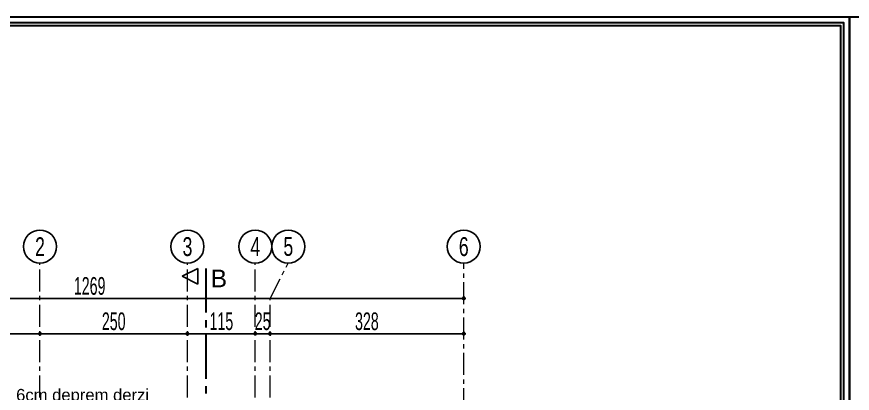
# Model space of a CAD drawing. Extents: x 386248 to 427517, y 4539405 to 4542296.
# Drawn here: x 391896 to 393312, y 4541656 to 4542296 of the extents above; entities that cross this region are included whole.
import ezdxf
from ezdxf.enums import TextEntityAlignment as Align

# ---------------------------------------------------------------- set-up
doc = ezdxf.new("R2010")
doc.units = 0
for name, pattern in [('CENTER', [2, 1.25, -0.25, 0.25, -0.25]), ('CENTER2', [1.125, 0.75, -0.125, 0.125, -0.125]), ('CENTERX2', [4, 2.5, -0.5, 0.5, -0.5])]:
    doc.linetypes.add(name, pattern=pattern)
for name, color, linetype, lineweight in [('AKS', 251, 'CENTERX2', 20), ('AKS YAZISI', 4, 'Continuous', 25), ('ASIK', 3, 'Continuous', 20), ('DIŞ 2', 167, 'Continuous', 25), ('GOR1', 51, 'Continuous', 25), ('KOTLAR', 63, 'Continuous', 30), ('OLCU10', 2, 'Continuous', 25), ('YAZILAR', 1, 'Continuous', 30)]:
    doc.layers.add(name, color=color, linetype=linetype, lineweight=lineweight)
doc.layers.add('Standart', color=7, linetype='Continuous')
doc.styles.add('arial_1_18', font='arial.ttf', dxfattribs={"height": 0.2})
doc.styles.get("Standard").update_dxf_attribs({"font": 'arial.ttf'})
doc.styles.add('T', font='ISOt.shx', dxfattribs={"width": 0.6})
doc.styles.add('UNIV', font='', dxfattribs={"width": 0.7})
doc.styles.get('UNIV').set_extended_font_data('Comic Sans MS')
doc.dimstyles.new('DOT2', dxfattribs={"dimtxt": 20, "dimasz": 0.7, "dimexe": 5, "dimexo": 5, "dimgap": 6, "dimtad": 1, "dimdec": 0, "dimdsep": 46, "dimtxsty": 'T', "dimblk1": 'SEL2', "dimblk2": 'SEL2', "dimsah": 1, "dimcen": 0, "dimse1": 1, "dimse2": 1, "dimclrd": 256, "dimclre": 256, "dimclrt": 256, "dimadec": 0, "dimazin": 0, "dimtfac": 1, "dimtdec": 0, "dimtix": 1, "dimtmove": 2, "dimatfit": 3, "dimldrblk": 'SEL2', "dimfxl": 1, "dimtolj": 1, "dimtzin": 0, "dimarcsym": 0})

# ---------------------------------------------------------------- blocks, each defined once
blk = doc.blocks.new('SEL2')
at = {"layer": 'OLCU10'}
for p, q in [((5.25, 0), (-5.25, 0)), ((0, 5.25), (0, -3.95))]:
    blk.add_line(p, q, dxfattribs=at)
blk.add_circle((0, 0), 2.75, dxfattribs=at)
blk = doc.blocks.new('*D2558')
at = {"layer": 'Defpoints', "color": 0}
for p in [(392653.7, 4541817.4), (391385.2, 4541727.4), (392653.7, 4541727.4)]:
    blk.add_point(p, dxfattribs=at)
at = {"layer": 'DIŞ 2', "lineweight": -2}
blk.add_line((391385.9, 4541817.4), (392653, 4541817.4), dxfattribs=at)
at = {"layer": 'DIŞ 2', "linetype": 'ByBlock', "lineweight": -2, "xscale": 0.7, "yscale": 0.7, "zscale": 0.7, "rotation": 180}
blk.add_blockref('SEL2', (391385.2, 4541817.4), dxfattribs=at)
at = {"layer": 'DIŞ 2', "linetype": 'ByBlock', "lineweight": -2, "xscale": 0.7, "yscale": 0.7, "zscale": 0.7}
blk.add_blockref('SEL2', (392653.7, 4541817.4), dxfattribs=at)
at = {"layer": 'DIŞ 2', "insert": (392019.5, 4541838.4), "char_height": 30, "attachment_point": 5, "style": 'T'}
blk.add_mtext('\\A1;1269', dxfattribs=at)
blk = doc.blocks.new('*D2560')
at = {"layer": 'ASIK', "lineweight": -2}
blk.add_line((391385.9, 4541757.4), (391934.6, 4541757.4), dxfattribs=at)
at = {"layer": 'Defpoints', "color": 0}
for p in [(391935.3, 4541789.5), (391385.2, 4541777.4), (391935.3, 4541757.4)]:
    blk.add_point(p, dxfattribs=at)
at = {"layer": 'ASIK', "linetype": 'ByBlock', "lineweight": -2, "xscale": 0.7, "yscale": 0.7, "zscale": 0.7, "rotation": 180}
blk.add_blockref('SEL2', (391385.2, 4541757.4), dxfattribs=at)
at = {"layer": 'ASIK', "linetype": 'ByBlock', "lineweight": -2, "xscale": 0.7, "yscale": 0.7, "zscale": 0.7}
blk.add_blockref('SEL2', (391935.3, 4541757.4), dxfattribs=at)
at = {"layer": 'ASIK', "insert": (391660.3, 4541778.4), "char_height": 30, "attachment_point": 5, "style": 'T'}
blk.add_mtext('\\A1;550', dxfattribs=at)
blk = doc.blocks.new('*D2561')
at = {"layer": 'ASIK', "lineweight": -2}
blk.add_line((391936, 4541757.4), (392184.6, 4541757.4), dxfattribs=at)
at = {"layer": 'Defpoints', "color": 0}
for p in [(391935.3, 4541789.5), (392185.3, 4541789.5), (392185.3, 4541757.4)]:
    blk.add_point(p, dxfattribs=at)
at = {"layer": 'ASIK', "linetype": 'ByBlock', "lineweight": -2, "xscale": 0.7, "yscale": 0.7, "zscale": 0.7, "rotation": 180}
blk.add_blockref('SEL2', (391935.3, 4541757.4), dxfattribs=at)
at = {"layer": 'ASIK', "linetype": 'ByBlock', "lineweight": -2, "xscale": 0.7, "yscale": 0.7, "zscale": 0.7}
blk.add_blockref('SEL2', (392185.3, 4541757.4), dxfattribs=at)
at = {"layer": 'ASIK', "insert": (392060.3, 4541778.4), "char_height": 30, "attachment_point": 5, "style": 'T'}
blk.add_mtext('\\A1;250', dxfattribs=at)
blk = doc.blocks.new('*D2562')
at = {"layer": 'ASIK', "lineweight": -2}
blk.add_line((392186, 4541757.4), (392299.6, 4541757.4), dxfattribs=at)
at = {"layer": 'Defpoints', "color": 0}
for p in [(392185.3, 4541789.5), (392300.3, 4541789.5), (392300.3, 4541757.4)]:
    blk.add_point(p, dxfattribs=at)
at = {"layer": 'ASIK', "linetype": 'ByBlock', "lineweight": -2, "xscale": 0.7, "yscale": 0.7, "zscale": 0.7, "rotation": 180}
blk.add_blockref('SEL2', (392185.3, 4541757.4), dxfattribs=at)
at = {"layer": 'ASIK', "linetype": 'ByBlock', "lineweight": -2, "xscale": 0.7, "yscale": 0.7, "zscale": 0.7}
blk.add_blockref('SEL2', (392300.3, 4541757.4), dxfattribs=at)
at = {"layer": 'ASIK', "insert": (392242.8, 4541778.4), "char_height": 30, "attachment_point": 5, "style": 'T'}
blk.add_mtext('\\A1;115', dxfattribs=at)
blk = doc.blocks.new('*D2563')
at = {"layer": 'ASIK', "lineweight": -2}
for p, q in [((392299.6, 4541757.4), (392298.9, 4541757.4)), ((392300.3, 4541757.4), (392325.3, 4541757.4)), ((392326, 4541757.4), (392326.7, 4541757.4))]:
    blk.add_line(p, q, dxfattribs=at)
at = {"layer": 'Defpoints', "color": 0}
for p in [(392300.3, 4541789.5), (392325.3, 4541789.5), (392325.3, 4541757.4)]:
    blk.add_point(p, dxfattribs=at)
at = {"layer": 'ASIK', "linetype": 'ByBlock', "lineweight": -2, "xscale": 0.7, "yscale": 0.7, "zscale": 0.7}
blk.add_blockref('SEL2', (392300.3, 4541757.4), dxfattribs=at)
at = {"layer": 'ASIK', "linetype": 'ByBlock', "lineweight": -2, "xscale": 0.7, "yscale": 0.7, "zscale": 0.7, "rotation": 180}
blk.add_blockref('SEL2', (392325.3, 4541757.4), dxfattribs=at)
at = {"layer": 'ASIK', "insert": (392312.8, 4541778.4), "char_height": 30, "attachment_point": 5, "style": 'T'}
blk.add_mtext('\\A1;25', dxfattribs=at)
blk = doc.blocks.new('*D2564')
at = {"layer": 'ASIK', "lineweight": -2}
blk.add_line((392326, 4541757.4), (392653, 4541757.4), dxfattribs=at)
at = {"layer": 'Defpoints', "color": 0}
for p in [(392325.3, 4541789.5), (392653.7, 4541777.4), (392653.7, 4541757.4)]:
    blk.add_point(p, dxfattribs=at)
at = {"layer": 'ASIK', "linetype": 'ByBlock', "lineweight": -2, "xscale": 0.7, "yscale": 0.7, "zscale": 0.7, "rotation": 180}
blk.add_blockref('SEL2', (392325.3, 4541757.4), dxfattribs=at)
at = {"layer": 'ASIK', "linetype": 'ByBlock', "lineweight": -2, "xscale": 0.7, "yscale": 0.7, "zscale": 0.7}
blk.add_blockref('SEL2', (392653.7, 4541757.4), dxfattribs=at)
at = {"layer": 'ASIK', "insert": (392489.5, 4541778.4), "char_height": 30, "attachment_point": 5, "style": 'T'}
blk.add_mtext('\\A1;328', dxfattribs=at)
blk = doc.blocks.new('AKS-NO')
blk.add_circle((0, 0), 35)
at = {"color": 7, "style": 'UNIV', "width": 0.7}
blk.add_attdef('AKS-NO', text='', height=40, dxfattribs=at).set_placement((0, 0), align=Align.MIDDLE)
blk = doc.blocks.new('G$C5DD4B624')
at = {"layer": 'Standart', "color": 2, "linetype": 'Continuous', "lineweight": -3, "ltscale": 100}
for points in [[(1052.2, 2101.9), (1025.5, 2088.6)], [(1052.2, 2101.9), (1052.2, 2075.3)], [(1052.2, 2075.3), (1025.5, 2088.6)]]:
    blk.add_lwpolyline(points, dxfattribs=at)
at = {"layer": 'Standart', "color": 2, "linetype": 'CENTER2', "lineweight": 30, "ltscale": 100}
blk.add_lwpolyline([(1065.5, 2101.9), (1065.5, 112.7)], dxfattribs=at)
at = {"layer": 'Standart', "color": 51, "linetype": 'Continuous', "lineweight": -3, "ltscale": 100, "style": 'arial_1_18'}
blk.add_text('B', height=30, dxfattribs=at).set_placement((1073.6, 2070))

msp = doc.modelspace()

# ---------------------------------------------------------------- linework, layer by layer
at = {"layer": 'AKS', "linetype": 'CENTER', "ltscale": 30}
for p, q in [((391935.314, 4539849.21), (391935.314, 4541877.375)), ((392185.314, 4539849.21), (392185.314, 4541877.375)), ((392300.314, 4539849.21), (392300.314, 4541877.375)), ((392653.736, 4541627.375), (392653.736, 4541877.375))]:
    msp.add_line(p, q, dxfattribs=at)
msp.add_lwpolyline([(392356.314, 4539849.21), (392325.314, 4539909.21), (392325.314, 4541817.375), (392356.314, 4541877.375)], dxfattribs=at)
at = {"layer": 'YAZILAR', "color": 133, "ltscale": 5}
for points in [[(390768.231, 4542295.7), (393307.44, 4542295.7), (393307.44, 4539405.231), (390768.231, 4539405.231)], [(390778.231, 4542285.7), (393297.44, 4542285.7), (393297.44, 4539415.231), (390778.231, 4539415.231)], [(393307.44, 4542295.7), (395846.649, 4542295.7), (395846.649, 4539405.231), (393307.44, 4539405.231)], [(390783.231, 4542280.7), (393292.44, 4542280.7), (393292.44, 4539420.231), (390783.231, 4539420.231)]]:
    msp.add_lwpolyline(points, close=True, dxfattribs=at)

# ---------------------------------------------------------------- block references
at = {"layer": 'AKS YAZISI'}
ref = msp.add_blockref('AKS-NO', (391935.314, 4541905.375), dxfattribs=dict(at, xscale=-0.8000000000029103, yscale=0.8000000000029103, zscale=0.8, rotation=180.0000000005319))
ref.add_attrib('AKS-NO', '2', dxfattribs={"layer": '0', "color": 7, "height": 32, "style": 'UNIV', "width": 0.7}).set_placement((391935.314, 4541905.375), align=Align.MIDDLE)
ref = msp.add_blockref('AKS-NO', (392185.314, 4541905.375), dxfattribs=dict(at, xscale=-0.8000000000029103, yscale=0.8000000000029103, zscale=0.8, rotation=180.0000000005319))
ref.add_attrib('AKS-NO', '3', dxfattribs={"layer": '0', "color": 7, "height": 32, "style": 'UNIV', "width": 0.7}).set_placement((392185.314, 4541905.375), align=Align.MIDDLE)
ref = msp.add_blockref('AKS-NO', (392300.314, 4541905.375), dxfattribs=dict(at, xscale=-0.8000000000029103, yscale=0.8000000000029103, zscale=0.8, rotation=180.0000000005319))
ref.add_attrib('AKS-NO', '4', dxfattribs={"layer": '0', "color": 7, "height": 32, "style": 'UNIV', "width": 0.7}).set_placement((392300.314, 4541905.375), align=Align.MIDDLE)
ref = msp.add_blockref('AKS-NO', (392356.314, 4541905.375), dxfattribs=dict(at, xscale=-0.8000000000029103, yscale=0.8000000000029103, zscale=0.8, rotation=180.0000000005319))
ref.add_attrib('AKS-NO', '5', dxfattribs={"layer": '0', "color": 7, "height": 32, "style": 'UNIV', "width": 0.7}).set_placement((392356.314, 4541905.375), align=Align.MIDDLE)
ref = msp.add_blockref('AKS-NO', (392653.736, 4541905.375), dxfattribs=dict(at, xscale=-0.8000000000029103, yscale=0.8000000000029103, zscale=0.8, rotation=180.0000000005319))
ref.add_attrib('AKS-NO', '6', dxfattribs={"layer": '0', "color": 7, "height": 32, "style": 'UNIV', "width": 0.7}).set_placement((392653.736, 4541905.375), align=Align.MIDDLE)
at = {"layer": 'GOR1'}
msp.add_blockref('G$C5DD4B624', (391150.975, 4539766.311), dxfattribs=at)

# ---------------------------------------------------------------- texts
at = {"layer": 'KOTLAR', "color": 251, "linetype": 'Continuous'}
msp.add_text('6cm deprem derzi', height=20.16, dxfattribs=at).set_placement((391894.854, 4541643.518))

# ---------------------------------------------------------------- dimensions: what is measured, and where the dimension line sits
at = {"layer": 'ASIK'}
for base, p1, p2, picture, middle in [((391935.314, 4541757.375), (391385.23, 4541777.375), (391935.314, 4541789.547), '*D2560', (391660.272, 4541778.375)), ((392185.314, 4541757.375), (391935.314, 4541789.547), (392185.314, 4541789.547), '*D2561', (392060.314, 4541778.375)), ((392300.314, 4541757.375), (392185.314, 4541789.547), (392300.314, 4541789.547), '*D2562', (392242.814, 4541778.375)), ((392325.314, 4541757.375), (392300.314, 4541789.547), (392325.314, 4541789.547), '*D2563', (392312.814, 4541778.375)), ((392653.736, 4541757.375), (392325.314, 4541789.547), (392653.736, 4541777.375), '*D2564', (392489.525, 4541778.375))]:
    dim = msp.add_linear_dim(base=base, p1=p1, p2=p2, dimstyle='DOT2', override={"dimtxt": 30, "dimtxsty": 'T', "dimldrblk": 'SEL2'}, dxfattribs=at)
    dim.commit()
    dim.dimension.update_dxf_attribs({"geometry": picture, "text_midpoint": middle})
at = {"layer": 'DIŞ 2'}
dim = msp.add_linear_dim(base=(392653.736, 4541817.375), p1=(391385.23, 4541727.375), p2=(392653.736, 4541727.375), dimstyle='DOT2', override={"dimtxt": 30, "dimtxsty": 'T', "dimldrblk": 'SEL2'}, dxfattribs=at)
dim.commit()
dim.dimension.update_dxf_attribs({"geometry": '*D2558', "text_midpoint": (392019.483, 4541838.375)})

doc.saveas('drawing.dxf')
